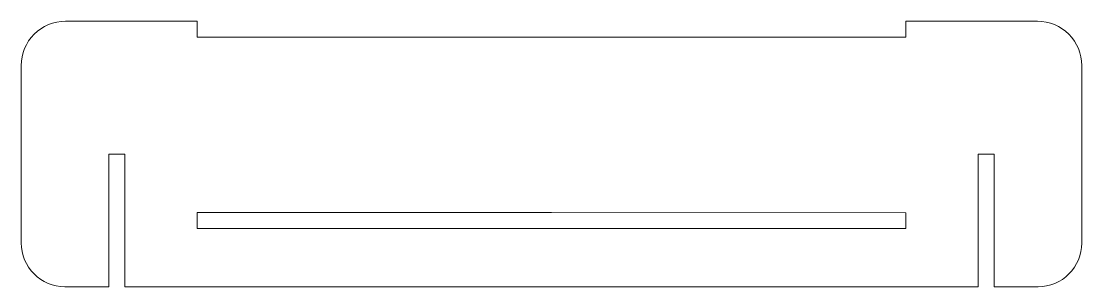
# Model space of a CAD drawing. Header units: centimetres. Extents: x -29.9 to 29.9, y -7.5 to 7.5.
import ezdxf

# ---------------------------------------------------------------- set-up
doc = ezdxf.new("R2010")
doc.units = ezdxf.units.CM
doc.header["$MEASUREMENT"] = 0
doc.layers.add('Ebene 1', color=7, linetype='Continuous')

msp = doc.modelspace()

# ---------------------------------------------------------------- linework, layer by layer
at = {"layer": 'Ebene 1', "lineweight": 9}
for points, knots in [([(27.44111, 7.48696), (28.10373, 7.48728), (28.73934, 7.22436), (29.20811, 6.75604), (29.20811, 6.75604), (29.67687, 6.28772), (29.9404, 5.6492), (29.94072, 4.98658), (29.94072, 4.98658), (29.94072, 4.98658), (29.93917, -5.02627), (29.93917, -5.02627), (29.93917, -5.02627), (29.93948, -5.67966), (29.6802, -6.30642), (29.21837, -6.76863), (29.21837, -6.76863), (28.75655, -7.23085), (28.12689, -7.49065), (27.4735, -7.49089), (27.4735, -7.49089), (27.4735, -7.49089), (24.99794, -7.49021), (24.99794, -7.49021), (24.99794, -7.49021), (24.99794, -7.49021), (24.9991, -0.01266), (24.9991, -0.01266), (24.9991, -0.01266), (24.9991, -0.01266), (24.0991, -0.01252), (24.0991, -0.01252), (24.0991, -0.01252), (24.0991, -0.01252), (24.09794, -7.49121), (24.09794, -7.49121), (24.09794, -7.49121), (24.09794, -7.49121), (-0.00097, -7.48748), (-0.00097, -7.48748), (-0.00097, -7.48748), (-0.00097, -7.48748), (-24.09988, -7.48748), (-24.09988, -7.48748), (-24.09988, -7.48748), (-24.09988, -7.48748), (-24.09988, -0.00879), (-24.09988, -0.00879), (-24.09988, -0.00879), (-24.09988, -0.00879), (-24.99988, -0.00879), (-24.99988, -0.00879), (-24.99988, -0.00879), (-24.99988, -0.00879), (-24.99988, -7.48634), (-24.99988, -7.48634), (-24.99988, -7.48634), (-24.99988, -7.48634), (-27.47543, -7.48663), (-27.47543, -7.48663), (-27.47543, -7.48663), (-28.12882, -7.48712), (-28.75565, -7.22801), (-29.21799, -6.76631), (-29.21799, -6.76631), (-29.68033, -6.30461), (-29.94031, -5.67503), (-29.94072, -5.02163), (-29.94072, -5.02163), (-29.94072, -5.02163), (-29.94072, 4.99121), (-29.94072, 4.99121), (-29.94072, 4.99121), (-29.94114, 5.65383), (-29.67832, 6.28948), (-29.21007, 6.75832), (-29.21007, 6.75832), (-28.74182, 7.22717), (-28.10334, 7.49079), (-27.44072, 7.49121), (-27.44072, 7.49121), (-27.44072, 7.49121), (-19.99988, 7.49121), (-19.99988, 7.49121), (-19.99988, 7.49121), (-19.99988, 7.49121), (-19.99988, 6.59121), (-19.99988, 6.59121), (-19.99988, 6.59121), (-19.99988, 6.59121), (0.00012, 6.59121), (0.00012, 6.59121), (0.00012, 6.59121), (0.00012, 6.59121), (20.00012, 6.58812), (20.00012, 6.58812), (20.00012, 6.58812), (20.00012, 6.58812), (20.00026, 7.48812), (20.00026, 7.48812), (20.00026, 7.48812), (20.00026, 7.48812), (27.44111, 7.48696), (27.44111, 7.48696)], [0, 0, 0, 0, 0.03703704, 0.03703704, 0.03703704, 0.03703704, 0.07407407, 0.07407407, 0.07407407, 0.07407407, 0.11111111, 0.11111111, 0.11111111, 0.11111111, 0.14814815, 0.14814815, 0.14814815, 0.14814815, 0.18518519, 0.18518519, 0.18518519, 0.18518519, 0.22222222, 0.22222222, 0.22222222, 0.22222222, 0.25925926, 0.25925926, 0.25925926, 0.25925926, 0.2962963, 0.2962963, 0.2962963, 0.2962963, 0.33333333, 0.33333333, 0.33333333, 0.33333333, 0.37037037, 0.37037037, 0.37037037, 0.37037037, 0.40740741, 0.40740741, 0.40740741, 0.40740741, 0.44444444, 0.44444444, 0.44444444, 0.44444444, 0.48148148, 0.48148148, 0.48148148, 0.48148148, 0.51851852, 0.51851852, 0.51851852, 0.51851852, 0.55555556, 0.55555556, 0.55555556, 0.55555556, 0.59259259, 0.59259259, 0.59259259, 0.59259259, 0.62962963, 0.62962963, 0.62962963, 0.62962963, 0.66666667, 0.66666667, 0.66666667, 0.66666667, 0.7037037, 0.7037037, 0.7037037, 0.7037037, 0.74074074, 0.74074074, 0.74074074, 0.74074074, 0.77777778, 0.77777778, 0.77777778, 0.77777778, 0.81481481, 0.81481481, 0.81481481, 0.81481481, 0.85185185, 0.85185185, 0.85185185, 0.85185185, 0.88888889, 0.88888889, 0.88888889, 0.88888889, 0.92592593, 0.92592593, 0.92592593, 0.92592593, 1, 1, 1, 1]), ([(19.99859, -3.31188), (19.99859, -3.31188), (-0.00064, -3.30879), (-0.00064, -3.30879), (-0.00064, -3.30879), (-0.00064, -3.30879), (-19.99988, -3.30879), (-19.99988, -3.30879), (-19.99988, -3.30879), (-19.99988, -3.30879), (-19.99988, -4.20879), (-19.99988, -4.20879), (-19.99988, -4.20879), (-19.99988, -4.20879), (-0.00071, -4.20879), (-0.00071, -4.20879), (-0.00071, -4.20879), (-0.00071, -4.20879), (19.99845, -4.21188), (19.99845, -4.21188), (19.99845, -4.21188), (19.99845, -4.21188), (19.99859, -3.31188), (19.99859, -3.31188)], [0, 0, 0, 0, 0.14285714, 0.14285714, 0.14285714, 0.14285714, 0.28571429, 0.28571429, 0.28571429, 0.28571429, 0.42857143, 0.42857143, 0.42857143, 0.42857143, 0.57142857, 0.57142857, 0.57142857, 0.57142857, 0.71428571, 0.71428571, 0.71428571, 0.71428571, 1, 1, 1, 1])]:
    msp.add_open_spline(points, degree=3, knots=knots, dxfattribs=at)

doc.saveas('drawing.dxf')
